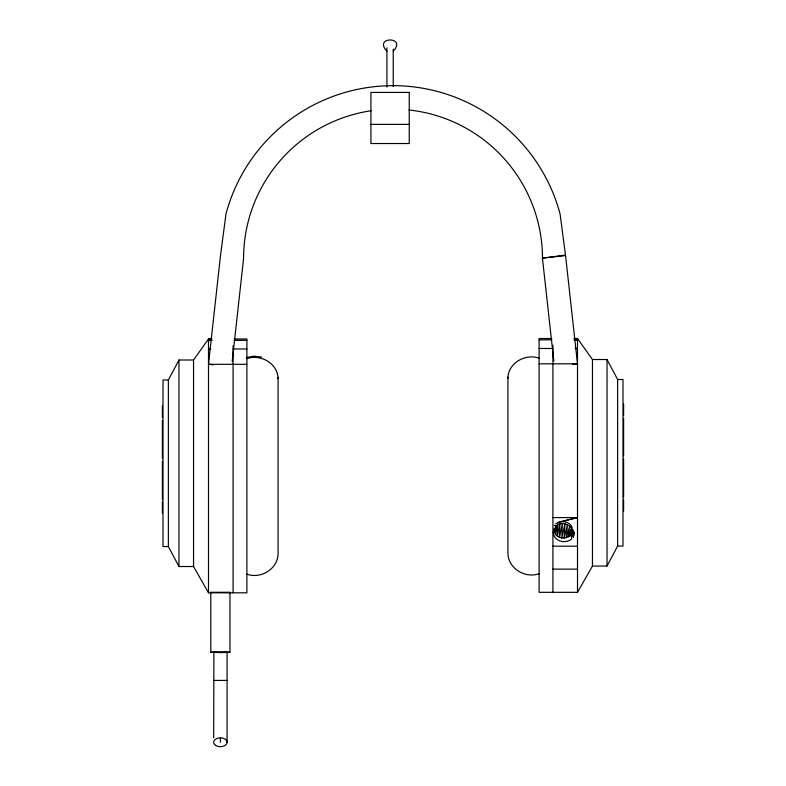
<?xml version="1.0" encoding="UTF-8"?>
<svg xmlns="http://www.w3.org/2000/svg" width="786" height="786" viewBox="0 0 786 786"><rect width="100%" height="100%" fill="white"/><g stroke="black" fill="none" stroke-linecap="round" stroke-linejoin="round"><path stroke-width="1.18" d="M571.167 533.33L573.328 537.113C576.747 527.691 562.972 519.025 556.046 526.158L554.366 532.26C558.266 540.906 568.956 538.557 574.085 532.574L572.994 530.226L570.007 535.217L571.609 528.035L568.416 536.73L569.722 526.158L566.421 537.752L567.443 524.714L564.161 538.213L564.947 523.81L561.793 538.066L562.383 523.496L559.485 537.329L559.937 523.81L557.382 536.052L557.775 524.714L555.643 534.323L556.046 526.158L554.199 525.284M213.36 364.832L208.496 364.301L220.444 256.059L225.995 213.851A172.92 172.92 0 0 1 560.064 213.851L565.556 255.578L577.504 363.81L572.64 364.35M232.204 361.452L243.562 258.604A149.468 149.468 0 0 1 371.09 110.757M507.923 378.223C508.09 362.965 525.382 353.297 539.108 358.17M573.328 537.113L574.085 532.574L570.96 533.547L570.007 535.217M234.238 339.002L246.892 339.002L246.892 592.811L208.496 592.811L193.543 566.529L178.972 566.529L168.371 546.545L168.371 379.992L178.972 360.008L193.543 360.008L208.496 339.002L212.004 339.002M551.762 338.52L539.108 338.52L539.108 592.32L577.504 592.32L592.457 566.048L607.028 566.048L617.629 546.064L617.629 379.51L607.028 359.526L592.457 359.526L577.504 338.52L573.996 338.52M393.275 51.218C407.276 36.235 372.888 36.235 386.889 51.218M555.574 523.869L560.015 521.835L577.504 517.591L552.912 517.591M573.76 532.574L570.96 533.547L571.687 539A10.739 9.078 0 0 1 557.559 539.776A10.739 9.078 0 0 1 554.798 528.035M210.795 592.192L210.795 652.203L212.073 652.016M213.9 652.134L213.674 737.769M229.964 592.192L229.964 652.203L210.795 652.203M557.628 522.621L577.504 517.591M539.108 573.692C525.117 578.791 507.953 568.376 507.923 553.02L507.923 377.113M246.892 357.453L254.163 356.166L261.502 357.05M246.892 358.652C260.618 353.779 277.91 363.446 278.077 378.705M213.9 680.421L226.849 680.421M553.796 360.971L542.438 258.122L565.498 255.086M542.438 258.122L565.556 255.578M560.015 521.835C564.643 520.882 570.331 522.69 572.149 527.386M229.63 592.29L211.12 592.29M574.733 338.678L577.504 338.52L577.504 592.32M574.88 339.994L577.504 339.847L573.996 339.847M575.824 348.571L577.504 348.473L575.165 348.473M225.12 652.39L227.075 652.203L227.075 742.269M225.169 652.537L217.899 652.567M370.913 124.365L409.251 124.365M539.108 339.847L551.762 339.847M212.004 340.338L208.496 340.338L211.12 340.476M234.238 340.338L246.892 340.338M539.108 348.473L552.912 348.473M210.835 348.964L208.496 348.964L210.176 349.053M233.088 348.964L246.892 348.964M539.108 363.81L577.504 363.81M208.496 364.301L246.892 364.301M617.629 379.51L622.993 379.51L622.993 546.064L617.629 546.064M168.371 379.992L163.007 379.992L163.007 546.545L168.371 546.545M552.912 546.182L577.504 546.182M552.912 569.123L577.504 569.123M217.024 652.439L213.674 652.203L226.849 652.134M211.267 339.159L208.496 339.002L208.496 592.811M228.677 652.016L229.964 652.203M246.892 574.173C260.883 579.272 278.048 568.858 278.077 553.511L278.077 377.594M553.649 530.01L554.366 532.26L554.287 528.772M623.612 403.896L623.612 415.43M623.612 418.319L623.612 455.909M623.612 459.093L623.612 496.919M623.612 499.709L623.612 511.244M607.028 359.526L607.028 566.048M592.457 359.526L592.457 566.048M552.912 345.241L552.912 592.32M393.246 49.066L393.246 86.48M386.909 47.838L386.909 86.981M233.088 345.722L233.088 592.811M220.375 737.769L220.375 742.269M193.543 360.008L193.543 566.529M178.972 360.008L178.972 566.529M162.388 406.057L162.388 417.592M162.388 420.481L162.388 458.081M162.388 461.254L162.388 499.081M162.388 501.881L162.388 513.405M408.877 109.981A149.468 149.468 0 0 1 542.507 258.604M409.251 92.414L370.913 92.414L370.913 143.533L409.251 143.533L409.251 92.414M215.619 745.393A6.72 4.421 0 0 0 226.869 743.418A6.72 4.421 0 0 0 218.646 737.995A6.72 4.421 0 0 0 215.619 745.393"/></g></svg>
